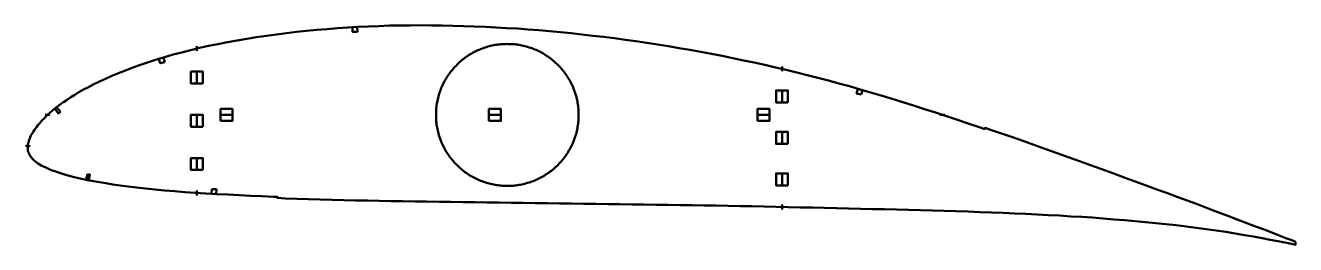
# Model space of a CAD drawing. Header units: metres. Extents: x -4 to 1060, y -9 to 175.
import ezdxf

# ---------------------------------------------------------------- set-up
doc = ezdxf.new("R2010")
doc.units = ezdxf.units.M
doc.layers.add('Layer', color=1, linetype='Continuous', lineweight=50)

msp = doc.modelspace()

# ---------------------------------------------------------------- linework, layer by layer
at = {"layer": 'Layer'}
for p, q in [((399.9, 159.6), (399.9, 160.1)), ((139.9, 153.7), (139.9, 157.7)), ((629.9, 136.6), (629.9, 140.6)), ((139.9, 136.9), (139.9, 125.9)), ((629.9, 121), (629.9, 110)), ((16.9, 100), (12.9, 100)), ((139.9, 100.6), (139.9, 89.6)), ((170.2, 100), (159.2, 100)), ((340.2, 100), (339.7, 100)), ((395, 100), (384, 100)), ((459.6, 100), (460.1, 100)), ((619.8, 100), (608.8, 100)), ((762.1, 100), (766.1, 100)), ((629.9, 86.2), (629.9, 75.2)), ((0.3, 73.8), (-3.7, 74.1)), ((139.9, 64.3), (139.9, 53.3)), ((629.9, 51.4), (629.9, 40.4)), ((139.9, 36.5), (139.9, 32.5)), ((399.9, 40.4), (399.9, 39.9)), ((629.9, 24.7), (629.9, 20.7)), ((675.9, 21.8), (679.9, 21.5)), ((985.7, 21.9), (985.5, 21.4)), ((981.1, 5.3), (981, 4.8)), ((1023.1, 7.8), (1022.9, 7.3)), ((1041.8, 0.6), (1041.6, 0.2)), ((1020.6, -0.9), (1020.5, -1.4)), ((1040.3, -4.5), (1040.2, -5)), ((1048.8, -6.9), (1052.8, -7.2))]:
    msp.add_line(p, q, dxfattribs=at)
for points in [[(1060, -6.5), (1056.8, -5.2), (1051.7, -3.3), (1046.2, -1.1), (1040.1, 1.3), (1033.5, 3.8), (1026.5, 6.5), (1019, 9.3), (1011.1, 12.3), (1003.1, 15.4), (994.9, 18.5), (986.7, 21.5), (978.4, 24.7), (970, 27.9), (961.4, 31.1), (952.7, 34.3), (943.8, 37.5), (934.8, 40.8), (925.6, 44.2), (916.4, 47.6), (907, 51), (897.7, 54.4), (888.3, 57.8), (878.9, 61.2), (869.5, 64.6), (860.2, 68), (850.8, 71.3), (841.5, 74.6), (832.3, 77.9), (823, 81.2), (813.8, 84.4), (804.5, 87.6), (800, 89.1), (799.6, 88.1), (795, 89.7), (785.8, 92.8), (776.7, 95.9), (767.5, 98.9), (758.3, 101.9), (749.2, 104.8), (740.1, 107.8), (731, 110.6), (722, 113.4), (713, 116.2), (704.1, 118.8), (695.2, 121.4), (686.4, 124), (677.5, 126.5), (668.7, 128.9), (659.8, 131.2), (651, 133.5), (642.2, 135.7), (633.3, 137.8), (624.4, 139.9), (615.5, 142), (606.6, 143.9), (597.7, 145.8), (588.8, 147.7), (579.8, 149.5), (570.9, 151.2), (561.9, 152.9), (552.8, 154.5), (543.8, 156.1), (534.7, 157.6), (525.7, 159), (516.6, 160.4), (507.6, 161.8), (498.5, 163.1), (489.5, 164.3), (480.5, 165.4), (471.4, 166.5), (462.4, 167.6), (453.4, 168.5), (444.4, 169.4), (435.3, 170.2), (426.3, 171), (417.3, 171.7), (408.3, 172.4), (399.3, 172.9), (390.2, 173.4), (381.2, 173.9), (372.2, 174.3), (363.2, 174.6), (354.2, 174.8), (345.3, 175), (336.3, 175.1), (327.4, 175.2), (318.6, 175.1), (309.8, 175.1), (301, 174.9), (292.3, 174.6), (283.6, 174.3), (274.9, 173.8), (266.2, 173.3), (257.6, 172.8), (249, 172.1), (240.4, 171.4), (231.8, 170.5), (223.3, 169.6), (214.9, 168.7), (206.5, 167.6), (198.2, 166.5), (189.9, 165.2), (181.7, 163.9), (173.6, 162.5), (165.5, 161), (157.6, 159.5), (149.7, 157.9), (142.1, 156.2), (134.6, 154.4), (127.2, 152.5), (120, 150.6), (112.9, 148.6), (106, 146.5), (99.3, 144.3), (92.7, 142), (86.4, 139.7), (80.2, 137.4), (74.3, 135), (68.7, 132.7), (63.4, 130.3), (58.4, 128), (53.6, 125.7), (49.2, 123.4), (45.1, 121.2), (41.2, 119), (37.6, 116.8), (34.3, 114.8), (31.2, 112.8), (28.3, 110.8), (25.7, 108.9), (23.3, 107.1), (21, 105.3), (18.9, 103.6), (17, 101.9), (15.2, 100.3), (13.5, 98.7), (12, 97.1), (10.5, 95.6), (9.2, 94.2), (8, 92.8), (6.8, 91.4), (5.8, 90), (4.8, 88.7), (3.9, 87.4), (3.1, 86.1), (2.3, 84.9), (1.6, 83.8), (1, 82.6), (0.4, 81.4), (-0.1, 80.3), (-0.5, 79.2), (-0.8, 78.1), (-1.1, 77), (-1.4, 76), (-1.6, 74.9), (-1.7, 73.9), (-1.7, 73), (-1.7, 72), (-1.7, 71), (-1.5, 70), (-1.3, 69), (-0.9, 68.1), (-0.5, 67.1), (0, 66.1), (0.6, 65.2), (1.3, 64.2), (2.1, 63.3), (3, 62.4), (4, 61.5), (5, 60.7), (6.1, 59.8), (7.4, 59), (8.7, 58.2), (10.1, 57.4), (11.6, 56.6), (13.3, 55.9), (15, 55.1), (16.8, 54.3), (18.8, 53.5), (20.9, 52.7), (23.2, 51.9), (25.6, 51.1), (28.2, 50.3), (31, 49.5), (34.1, 48.7), (37.3, 47.8), (40.9, 47), (44.7, 46.1), (48.9, 45.2), (53.4, 44.3), (58.3, 43.5), (63.7, 42.6), (69.5, 41.7), (75.7, 40.8), (82.3, 39.9), (89.4, 39.1), (96.9, 38.3), (104.7, 37.5), (112.9, 36.7), (121.3, 36), (129.9, 35.3), (138.6, 34.6), (147.5, 34.1), (156.6, 33.5), (165.9, 33.1), (175.3, 32.6), (184.8, 32.2), (194.4, 31.8), (204.1, 31.4), (207.4, 31.3), (207.3, 30.3), (213.8, 30), (223.6, 29.7), (233.4, 29.3), (243.2, 29.1), (253, 28.8), (262.9, 28.6), (272.8, 28.3), (282.7, 28.1), (292.6, 27.9), (302.5, 27.7), (312.4, 27.6), (322.4, 27.4), (332.5, 27.3), (342.5, 27.1), (352.6, 27), (362.6, 26.9), (372.7, 26.7), (382.8, 26.6), (393, 26.4), (403.1, 26.3), (413.2, 26.1), (423.3, 26), (433.4, 25.9), (443.5, 25.7), (453.6, 25.6), (463.7, 25.5), (473.9, 25.3), (484, 25.2), (494.1, 25), (504.2, 24.9), (514.3, 24.8), (524.4, 24.6), (534.5, 24.5), (544.6, 24.4), (554.6, 24.2), (564.7, 24), (574.8, 23.9), (584.8, 23.7), (594.8, 23.5), (604.9, 23.3), (615, 23.1), (625, 22.8), (635.1, 22.6), (645.2, 22.4), (655.3, 22.2), (665.4, 22), (675.5, 21.7), (685.6, 21.5), (695.6, 21.3), (705.7, 21), (715.8, 20.8), (725.8, 20.6), (735.8, 20.3), (745.8, 20), (755.8, 19.7), (765.8, 19.5), (775.8, 19.2), (785.7, 18.9), (795.5, 18.5), (805.3, 18.2), (815, 17.8), (824.6, 17.4), (834.1, 17), (843.6, 16.5), (853.1, 16), (862.5, 15.5), (871.8, 14.9), (881, 14.4), (890, 13.8), (898.9, 13), (907.9, 12.3), (916.7, 11.6), (925.5, 10.8), (934.2, 9.9), (942.8, 9.1), (951.4, 8.3), (959.9, 7.4), (968.3, 6.4), (976.7, 5.3), (985.1, 4.2), (993.3, 3.1), (1001.4, 1.9), (1009.3, 0.6), (1017.2, -0.8), (1024.7, -2.1), (1031.9, -3.4), (1038.7, -4.7), (1045.1, -5.9), (1051.1, -7.1), (1056.5, -8.2), (1059.9, -8.9)], [(459.6, 100), (459.6, 101.3), (459.5, 102.5), (459.5, 103.8), (459.4, 105), (459.2, 106.2), (459.1, 107.5), (458.9, 108.7), (458.7, 110), (458.5, 111.2), (458.3, 112.4), (458, 113.6), (457.7, 114.9), (457.4, 116.1), (457, 117.3), (456.6, 118.5), (456.2, 119.6), (455.8, 120.8), (455.4, 122), (454.9, 123.2), (454.4, 124.3), (453.9, 125.4), (453.3, 126.6), (452.7, 127.7), (452.1, 128.8), (451.5, 129.9), (450.9, 130.9), (450.2, 132), (449.5, 133.1), (448.8, 134.1), (448.1, 135.1), (447.4, 136.1), (446.6, 137.1), (445.8, 138.1), (445, 139), (444.1, 140), (443.3, 140.9), (442.4, 141.8), (441.5, 142.7), (440.6, 143.5), (439.7, 144.4), (438.8, 145.2), (437.8, 146), (436.8, 146.8), (435.8, 147.5), (434.8, 148.3), (433.8, 149), (432.7, 149.7), (431.7, 150.4), (430.6, 151), (429.5, 151.7), (428.4, 152.3), (427.3, 152.9), (426.2, 153.4), (425.1, 154), (423.9, 154.5), (422.8, 155), (421.6, 155.5), (420.5, 155.9), (419.3, 156.3), (418.1, 156.7), (416.9, 157.1), (415.7, 157.4), (414.5, 157.7), (413.2, 158), (412, 158.3), (410.8, 158.6), (409.5, 158.8), (408.3, 159), (407.1, 159.1), (405.8, 159.3), (404.6, 159.4), (403.3, 159.5), (402.1, 159.5), (400.8, 159.5), (399.6, 159.6), (398.3, 159.5), (397, 159.5), (395.8, 159.4), (394.5, 159.3), (393.3, 159.2), (392, 159), (390.8, 158.9), (389.6, 158.7), (388.3, 158.4), (387.1, 158.2), (385.9, 157.9), (384.7, 157.6), (383.5, 157.3), (382.3, 156.9), (381.1, 156.5), (379.9, 156.1), (378.7, 155.7), (377.5, 155.2), (376.4, 154.7), (375.2, 154.2), (374.1, 153.7), (373, 153.2), (371.8, 152.6), (370.7, 152), (369.7, 151.4), (368.6, 150.7), (367.5, 150.1), (366.5, 149.4), (365.4, 148.7), (364.4, 147.9), (363.4, 147.2), (362.4, 146.4), (361.5, 145.6), (360.5, 144.8), (359.6, 143.9), (358.7, 143.1), (357.8, 142.2), (356.9, 141.3), (356, 140.4), (355.2, 139.5), (354.4, 138.5), (353.6, 137.6), (352.8, 136.6), (352, 135.6), (351.3, 134.6), (350.6, 133.6), (349.9, 132.5), (349.2, 131.5), (348.5, 130.4), (347.9, 129.3), (347.3, 128.2), (346.7, 127.1), (346.2, 126), (345.6, 124.9), (345.1, 123.7), (344.6, 122.6), (344.2, 121.4), (343.7, 120.2), (343.3, 119.1), (342.9, 117.9), (342.5, 116.7), (342.2, 115.5), (341.9, 114.3), (341.6, 113), (341.3, 111.8), (341.1, 110.6), (340.9, 109.3), (340.7, 108.1), (340.6, 106.9), (340.4, 105.6), (340.3, 104.4), (340.2, 103.1), (340.2, 101.9), (340.2, 100.6), (340.2, 99.4), (340.2, 98.1), (340.2, 96.9), (340.3, 95.6), (340.4, 94.4), (340.6, 93.1), (340.7, 91.9), (340.9, 90.7), (341.1, 89.4), (341.3, 88.2), (341.6, 87), (341.9, 85.7), (342.2, 84.5), (342.5, 83.3), (342.9, 82.1), (343.3, 80.9), (343.7, 79.8), (344.2, 78.6), (344.6, 77.4), (345.1, 76.3), (345.6, 75.1), (346.2, 74), (346.7, 72.9), (347.3, 71.8), (347.9, 70.7), (348.5, 69.6), (349.2, 68.5), (349.9, 67.5), (350.6, 66.4), (351.3, 65.4), (352, 64.4), (352.8, 63.4), (353.6, 62.4), (354.4, 61.5), (355.2, 60.5), (356, 59.6), (356.9, 58.7), (357.8, 57.8), (358.7, 56.9), (359.6, 56.1), (360.5, 55.2), (361.5, 54.4), (362.4, 53.6), (363.4, 52.8), (364.4, 52.1), (365.4, 51.3), (366.5, 50.6), (367.5, 49.9), (368.6, 49.3), (369.7, 48.6), (370.7, 48), (371.8, 47.4), (373, 46.8), (374.1, 46.3), (375.2, 45.8), (376.4, 45.3), (377.5, 44.8), (378.7, 44.3), (379.9, 43.9), (381.1, 43.5), (382.3, 43.1), (383.5, 42.7), (384.7, 42.4), (385.9, 42.1), (387.1, 41.8), (388.3, 41.6), (389.6, 41.3), (390.8, 41.1), (392, 41), (393.3, 40.8), (394.5, 40.7), (395.8, 40.6), (397, 40.5), (398.3, 40.5), (399.6, 40.4), (400.8, 40.5), (402.1, 40.5), (403.3, 40.5), (404.6, 40.6), (405.8, 40.7), (407.1, 40.9), (408.3, 41), (409.5, 41.2), (410.8, 41.4), (412, 41.7), (413.2, 42), (414.5, 42.3), (415.7, 42.6), (416.9, 42.9), (418.1, 43.3), (419.3, 43.7), (420.5, 44.1), (421.6, 44.5), (422.8, 45), (423.9, 45.5), (425.1, 46), (426.2, 46.6), (427.3, 47.1), (428.4, 47.7), (429.5, 48.3), (430.6, 49), (431.7, 49.6), (432.7, 50.3), (433.8, 51), (434.8, 51.7), (435.8, 52.5), (436.8, 53.2), (437.8, 54), (438.8, 54.8), (439.7, 55.6), (440.6, 56.5), (441.5, 57.3), (442.4, 58.2), (443.3, 59.1), (444.1, 60), (445, 61), (445.8, 61.9), (446.6, 62.9), (447.4, 63.9), (448.1, 64.9), (448.8, 65.9), (449.5, 66.9), (450.2, 68), (450.9, 69.1), (451.5, 70.1), (452.1, 71.2), (452.7, 72.3), (453.3, 73.4), (453.9, 74.6), (454.4, 75.7), (454.9, 76.8), (455.4, 78), (455.8, 79.2), (456.2, 80.4), (456.6, 81.5), (457, 82.7), (457.4, 83.9), (457.7, 85.1), (458, 86.4), (458.3, 87.6), (458.5, 88.8), (458.7, 90), (458.9, 91.3), (459.1, 92.5), (459.2, 93.8), (459.4, 95), (459.5, 96.2), (459.5, 97.5), (459.6, 98.7), (459.6, 100)]]:
    msp.add_lwpolyline(points, close=True, dxfattribs=at)
for points in [[(274.3, 169.8), (270.3, 169.6), (270.1, 173.6), (274.1, 173.8), (274.3, 169.8)], [(113.1, 144.4), (109.2, 143.3), (108.1, 147.1), (111.9, 148.3), (113.1, 144.4)], [(144.9, 126.4), (134.9, 126.4), (134.9, 136.4), (144.9, 136.4), (144.9, 126.4)], [(634.9, 110.5), (624.9, 110.5), (624.9, 120.5), (634.9, 120.5), (634.9, 110.5)], [(696.1, 117), (692.3, 118.1), (693.4, 122), (697.2, 120.9), (696.1, 117)], [(25.6, 102.5), (24, 101.3), (20.9, 105.2), (22.5, 106.5), (25.6, 102.5)], [(144.9, 90.1), (134.9, 90.1), (134.9, 100.1), (144.9, 100.1), (144.9, 90.1)], [(159.7, 95), (159.7, 105), (169.7, 105), (169.7, 95), (159.7, 95)], [(384.5, 95), (384.5, 105), (394.5, 105), (394.5, 95), (384.5, 95)], [(609.3, 95), (609.3, 105), (619.3, 105), (619.3, 95), (609.3, 95)], [(634.9, 75.7), (624.9, 75.7), (624.9, 85.7), (634.9, 85.7), (634.9, 75.7)], [(144.9, 53.8), (134.9, 53.8), (134.9, 63.8), (144.9, 63.8), (144.9, 53.8)], [(48.3, 50.4), (50.3, 50), (49.3, 45.1), (47.3, 45.5), (48.3, 50.4)], [(634.9, 40.9), (624.9, 40.9), (624.9, 50.9), (634.9, 50.9), (634.9, 40.9)], [(152.3, 37.8), (156.3, 37.6), (156.1, 33.6), (152.1, 33.8), (152.3, 37.8)]]:
    msp.add_lwpolyline(points, dxfattribs=at)

doc.saveas('drawing.dxf')
